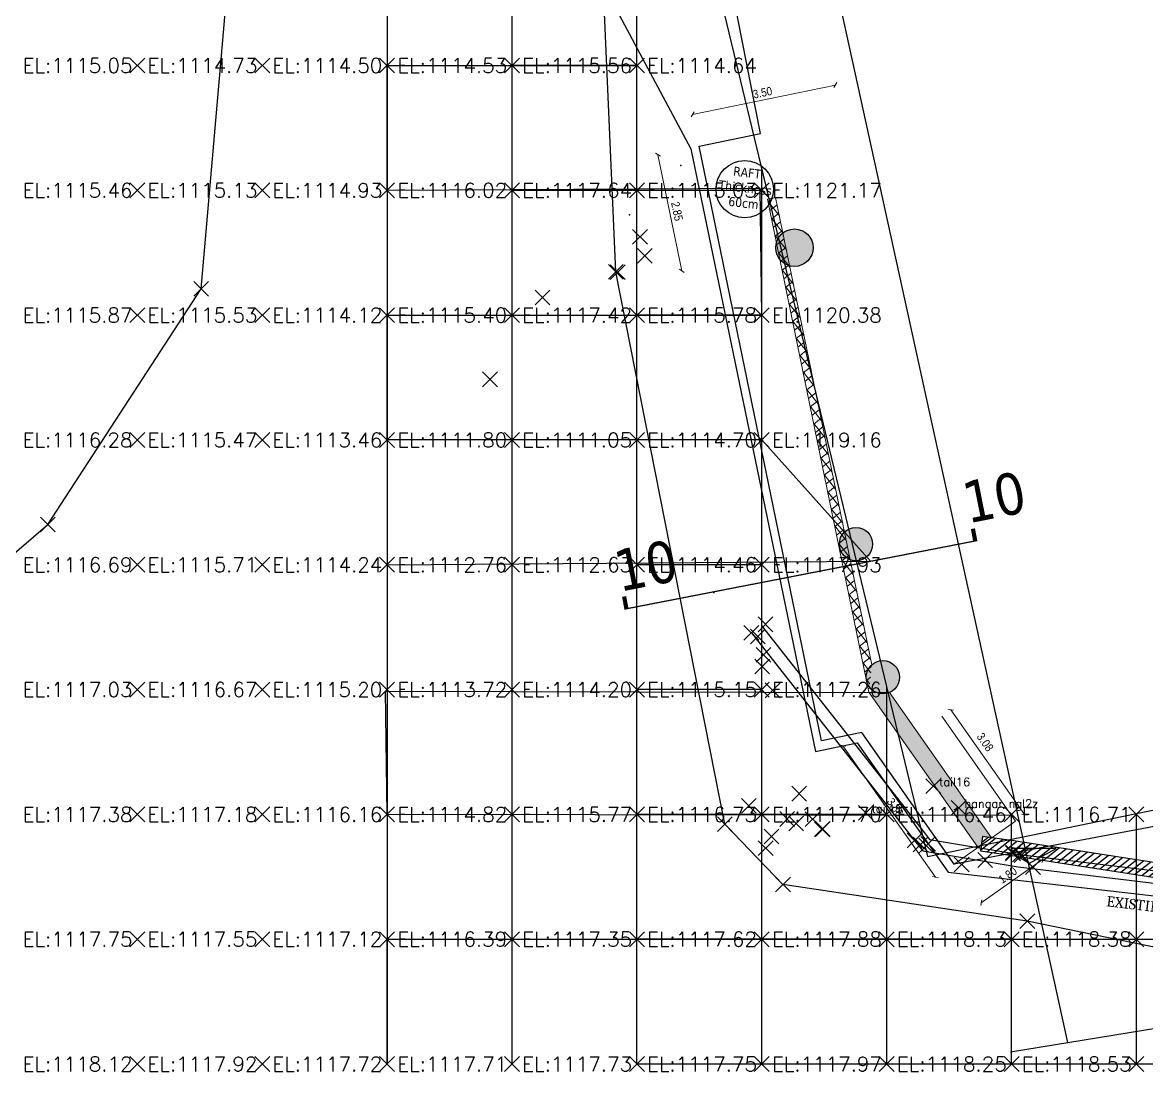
# Model space of a CAD drawing. Header units: metres. Extents: x -212 to 353974, y -37 to 356021.
# Drawn here: x 353731.41 to 353758.41, y 355915.87 to 355941.08 of the extents above; entities that cross this region are included whole.
import ezdxf

# ---------------------------------------------------------------- set-up
doc = ezdxf.new("R2010")
doc.units = ezdxf.units.M
for name, color, linetype in [('A-G-EXISTING WALL', 53, 'Continuous'), ('A-P-TEXT', 2, 'Continuous'), ('C-TOPO-MAJR', 9, 'Continuous'), ('C-TOPO-TEXT', 7, 'Continuous'), ('Obs.ts.td2', 7, 'Continuous'), ('Obs.ts.td2_Mark', 7, 'Continuous'), ('S-S-BEARING WALL HATCH', 250, 'Continuous'), ('S-S-COLUMN', 60, 'Continuous'), ('S-S-COLUMN HATCH', 250, 'Continuous'), ('S-SYMPOLS', 6, 'Continuous'), ('S-TAGS', 135, 'Continuous'), ('Survey.td2', 7, 'Continuous'), ('V-NODE', 1, 'Continuous')]:
    doc.layers.add(name, color=color, linetype=linetype)
doc.layers.add('S-DIMENSIONS', color=134, linetype='Continuous', lineweight=13)
doc.layers.add('S-HATCH REIN.', color=9, linetype='Continuous', lineweight=5)
doc.styles.add('Site 1-200 (m)', font='arial.ttf', dxfattribs={"width": 0.85, "height": 0.2})
doc.styles.get("Standard").update_dxf_attribs({"font": 'simplex.shx'})
doc.styles.add('Tohama', font='tahoma.ttf')
doc.dimstyles.new('FC 1-100 (m)', dxfattribs={"dimtxt": 0.2, "dimasz": 0.1, "dimexe": 0.144, "dimexo": 0.144, "dimgap": 0.072, "dimtad": 1, "dimzin": 1, "dimdsep": 46, "dimtxsty": 'Site 1-200 (m)', "dimblk": 'OBLIQUE', "dimcen": 90, "dimse1": 1, "dimse2": 1, "dimclrd": 256, "dimclrt": 256, "dimadec": 3, "dimazin": 0, "dimtfac": 1, "dimtix": 1, "dimtmove": 2, "dimatfit": 3, "dimfxl": 0.144, "dimtolj": 1, "dimlwd": -1, "dimarcsym": 0})

# ---------------------------------------------------------------- blocks, each defined once
blk = doc.blocks.new('*U1')
at = {"color": 0, "linetype": 'ByBlock', "lineweight": -2, "transparency": 16777216}
for p, q in [((-0.71, -0.71), (0.71, 0.71)), ((-0.71, 0.71), (0.71, -0.71))]:
    blk.add_line(p, q, dxfattribs=at)
blk = doc.blocks.new('*U37', base_point=(353746.2401, 355935.9301, 1115.1904))
at = {"layer": 'V-NODE', "lineweight": -2, "xscale": 0.25, "yscale": 0.25, "zscale": 0.25}
blk.add_blockref('*U1', (353746.2401, 355935.9301, 1115.1904), dxfattribs=at)
blk = doc.blocks.new('*U38', base_point=(353746.3546, 355935.4757, 1115.333))
at = {"layer": 'V-NODE', "lineweight": -2, "xscale": 0.25, "yscale": 0.25, "zscale": 0.25}
blk.add_blockref('*U1', (353746.3546, 355935.4757, 1115.333), dxfattribs=at)
blk = doc.blocks.new('*U39', base_point=(353735.6989, 355934.6843, 1115.2481))
at = {"layer": 'V-NODE', "lineweight": -2, "xscale": 0.25, "yscale": 0.25, "zscale": 0.25}
blk.add_blockref('*U1', (353735.6989, 355934.6843, 1115.2481), dxfattribs=at)
blk = doc.blocks.new('*U40', base_point=(353732.0151, 355929.0179, 1116.4629))
at = {"layer": 'V-NODE', "lineweight": -2, "xscale": 0.25, "yscale": 0.25, "zscale": 0.25}
blk.add_blockref('*U1', (353732.0151, 355929.0179, 1116.4629), dxfattribs=at)
blk = doc.blocks.new('*U49', base_point=(353748.2764, 355921.8136, 1117.5225))
at = {"layer": 'V-NODE', "lineweight": -2, "xscale": 0.25, "yscale": 0.25, "zscale": 0.25}
blk.add_blockref('*U1', (353748.2764, 355921.8136, 1117.5225), dxfattribs=at)
blk = doc.blocks.new('*U50', base_point=(353748.8544, 355922.2533, 1117.5891))
at = {"layer": 'V-NODE', "lineweight": -2, "xscale": 0.25, "yscale": 0.25, "zscale": 0.25}
blk.add_blockref('*U1', (353748.8544, 355922.2533, 1117.5891), dxfattribs=at)
blk = doc.blocks.new('*U51', base_point=(353749.6742, 355920.3654, 1117.884))
at = {"layer": 'V-NODE', "lineweight": -2, "xscale": 0.25, "yscale": 0.25, "zscale": 0.25}
blk.add_blockref('*U1', (353749.6742, 355920.3654, 1117.884), dxfattribs=at)
blk = doc.blocks.new('*U52', base_point=(353755.5439, 355919.4826, 1118.3954))
at = {"layer": 'V-NODE', "lineweight": -2, "xscale": 0.25, "yscale": 0.25, "zscale": 0.25}
blk.add_blockref('*U1', (353755.5439, 355919.4826, 1118.3954), dxfattribs=at)
blk = doc.blocks.new('*U876', base_point=(353755.6814, 355920.7822, 1119.6888))
at = {"layer": 'V-NODE', "lineweight": -2, "xscale": 0.25, "yscale": 0.25, "zscale": 0.25}
blk.add_blockref('*U1', (353755.6814, 355920.7822, 1119.6888), dxfattribs=at)
blk = doc.blocks.new('*U877', base_point=(353755.3662, 355921.0864, 1120.6623))
at = {"layer": 'V-NODE', "lineweight": -2, "xscale": 0.25, "yscale": 0.25, "zscale": 0.25}
blk.add_blockref('*U1', (353755.3662, 355921.0864, 1120.6623), dxfattribs=at)
blk = doc.blocks.new('*U878', base_point=(353755.4055, 355921.0687, 1120.6585))
at = {"layer": 'V-NODE', "lineweight": -2, "xscale": 0.25, "yscale": 0.25, "zscale": 0.25}
blk.add_blockref('*U1', (353755.4055, 355921.0687, 1120.6585), dxfattribs=at)
blk = doc.blocks.new('*U879', base_point=(353755.1973, 355921.1348, 1120.04))
at = {"layer": 'V-NODE', "lineweight": -2, "xscale": 0.25, "yscale": 0.25, "zscale": 0.25}
blk.add_blockref('*U1', (353755.1973, 355921.1348, 1120.04), dxfattribs=at)
blk = doc.blocks.new('*U880', base_point=(353755.199, 355921.115, 1120.032))
at = {"layer": 'V-NODE', "lineweight": -2, "xscale": 0.25, "yscale": 0.25, "zscale": 0.25}
blk.add_blockref('*U1', (353755.199, 355921.115, 1120.032), dxfattribs=at)
blk = doc.blocks.new('*U881', base_point=(353753.1596, 355921.3425, 1119.9856))
at = {"layer": 'V-NODE', "lineweight": -2, "xscale": 0.25, "yscale": 0.25, "zscale": 0.25}
blk.add_blockref('*U1', (353753.1596, 355921.3425, 1119.9856), dxfattribs=at)
blk = doc.blocks.new('*U882', base_point=(353753.1188, 355921.2981, 1119.9915))
at = {"layer": 'V-NODE', "lineweight": -2, "xscale": 0.25, "yscale": 0.25, "zscale": 0.25}
blk.add_blockref('*U1', (353753.1188, 355921.2981, 1119.9915), dxfattribs=at)
blk = doc.blocks.new('*U883', base_point=(353752.979, 355921.3271, 1119.9054))
at = {"layer": 'V-NODE', "lineweight": -2, "xscale": 0.25, "yscale": 0.25, "zscale": 0.25}
blk.add_blockref('*U1', (353752.979, 355921.3271, 1119.9054), dxfattribs=at)
blk = doc.blocks.new('*U884', base_point=(353752.8378, 355921.4221, 1119.6018))
at = {"layer": 'V-NODE', "lineweight": -2, "xscale": 0.25, "yscale": 0.25, "zscale": 0.25}
blk.add_blockref('*U1', (353752.8378, 355921.4221, 1119.6018), dxfattribs=at)
blk = doc.blocks.new('*U885', base_point=(353750.6301, 355921.6994, 1119.565))
at = {"layer": 'V-NODE', "lineweight": -2, "xscale": 0.25, "yscale": 0.25, "zscale": 0.25}
blk.add_blockref('*U1', (353750.6301, 355921.6994, 1119.565), dxfattribs=at)
blk = doc.blocks.new('*U886', base_point=(353750.6132, 355921.6931, 1119.5561))
at = {"layer": 'V-NODE', "lineweight": -2, "xscale": 0.25, "yscale": 0.25, "zscale": 0.25}
blk.add_blockref('*U1', (353750.6132, 355921.6931, 1119.5561), dxfattribs=at)
blk = doc.blocks.new('*U887', base_point=(353749.9907, 355921.8333, 1118.3397))
at = {"layer": 'V-NODE', "lineweight": -2, "xscale": 0.25, "yscale": 0.25, "zscale": 0.25}
blk.add_blockref('*U1', (353749.9907, 355921.8333, 1118.3397), dxfattribs=at)
blk = doc.blocks.new('*U888', base_point=(353750.3879, 355921.9325, 1118.2183))
at = {"layer": 'V-NODE', "lineweight": -2, "xscale": 0.25, "yscale": 0.25, "zscale": 0.25}
blk.add_blockref('*U1', (353750.3879, 355921.9325, 1118.2183), dxfattribs=at)
blk = doc.blocks.new('*U889', base_point=(353749.2083, 355925.8869, 1117.7394))
at = {"layer": 'V-NODE', "lineweight": -2, "xscale": 0.25, "yscale": 0.25, "zscale": 0.25}
blk.add_blockref('*U1', (353749.2083, 355925.8869, 1117.7394), dxfattribs=at)
blk = doc.blocks.new('*U890', base_point=(353749.2564, 355926.6168, 1117.5302))
at = {"layer": 'V-NODE', "lineweight": -2, "xscale": 0.25, "yscale": 0.25, "zscale": 0.25}
blk.add_blockref('*U1', (353749.2564, 355926.6168, 1117.5302), dxfattribs=at)
blk = doc.blocks.new('*U891', base_point=(353748.9146, 355926.4141, 1117.5922))
at = {"layer": 'V-NODE', "lineweight": -2, "xscale": 0.25, "yscale": 0.25, "zscale": 0.25}
blk.add_blockref('*U1', (353748.9146, 355926.4141, 1117.5922), dxfattribs=at)
blk = doc.blocks.new('*U892', base_point=(353749.0694, 355926.3267, 1117.6093))
at = {"layer": 'V-NODE', "lineweight": -2, "xscale": 0.25, "yscale": 0.25, "zscale": 0.25}
blk.add_blockref('*U1', (353749.0694, 355926.3267, 1117.6093), dxfattribs=at)
blk = doc.blocks.new('*U893', base_point=(353742.636, 355932.5066, 1110.119))
at = {"layer": 'V-NODE', "lineweight": -2, "xscale": 0.25, "yscale": 0.25, "zscale": 0.25}
blk.add_blockref('*U1', (353742.636, 355932.5066, 1110.119), dxfattribs=at)
blk = doc.blocks.new('*U894', base_point=(353743.8975, 355934.4753, 1119.8272))
at = {"layer": 'V-NODE', "lineweight": -2, "xscale": 0.25, "yscale": 0.25, "zscale": 0.25}
blk.add_blockref('*U1', (353743.8975, 355934.4753, 1119.8272), dxfattribs=at)
blk = doc.blocks.new('*U895', base_point=(353745.7031, 355935.0821, 1115.5409))
at = {"layer": 'V-NODE', "lineweight": -2, "xscale": 0.25, "yscale": 0.25, "zscale": 0.25}
blk.add_blockref('*U1', (353745.7031, 355935.0821, 1115.5409), dxfattribs=at)
blk = doc.blocks.new('*U896', base_point=(353745.6599, 355935.0911, 1115.5261))
at = {"layer": 'V-NODE', "lineweight": -2, "xscale": 0.25, "yscale": 0.25, "zscale": 0.25}
blk.add_blockref('*U1', (353745.6599, 355935.0911, 1115.5261), dxfattribs=at)
blk = doc.blocks.new('*U897', base_point=(353749.1741, 355925.6072, 1117.2053))
at = {"layer": 'V-NODE', "lineweight": -2, "xscale": 0.25, "yscale": 0.25, "zscale": 0.25}
blk.add_blockref('*U1', (353749.1741, 355925.6072, 1117.2053), dxfattribs=at)
blk = doc.blocks.new('*U898', base_point=(353749.428, 355925.0313, 1117.2715))
at = {"layer": 'V-NODE', "lineweight": -2, "xscale": 0.25, "yscale": 0.25, "zscale": 0.25}
blk.add_blockref('*U1', (353749.428, 355925.0313, 1117.2715), dxfattribs=at)
blk = doc.blocks.new('*U899', base_point=(353750.0641, 355922.5491, 1117.7404))
at = {"layer": 'V-NODE', "lineweight": -2, "xscale": 0.25, "yscale": 0.25, "zscale": 0.25}
blk.add_blockref('*U1', (353750.0641, 355922.5491, 1117.7404), dxfattribs=at)
blk = doc.blocks.new('*U900', base_point=(353749.7768, 355921.9387, 1117.8292))
at = {"layer": 'V-NODE', "lineweight": -2, "xscale": 0.25, "yscale": 0.25, "zscale": 0.25}
blk.add_blockref('*U1', (353749.7768, 355921.9387, 1117.8292), dxfattribs=at)
blk = doc.blocks.new('*U901', base_point=(353749.3969, 355921.5161, 1117.8882))
at = {"layer": 'V-NODE', "lineweight": -2, "xscale": 0.25, "yscale": 0.25, "zscale": 0.25}
blk.add_blockref('*U1', (353749.3969, 355921.5161, 1117.8882), dxfattribs=at)
blk = doc.blocks.new('*U902', base_point=(353749.2594, 355921.2401, 1117.9865))
at = {"layer": 'V-NODE', "lineweight": -2, "xscale": 0.25, "yscale": 0.25, "zscale": 0.25}
blk.add_blockref('*U1', (353749.2594, 355921.2401, 1117.9865), dxfattribs=at)
blk = doc.blocks.new('*U903', base_point=(353753.9656, 355920.8481, 1118.4548))
at = {"layer": 'V-NODE', "lineweight": -2, "xscale": 0.25, "yscale": 0.25, "zscale": 0.25}
blk.add_blockref('*U1', (353753.9656, 355920.8481, 1118.4548), dxfattribs=at)
blk = doc.blocks.new('*U904', base_point=(353754.5328, 355920.9542, 1118.6032))
at = {"layer": 'V-NODE', "lineweight": -2, "xscale": 0.25, "yscale": 0.25, "zscale": 0.25}
blk.add_blockref('*U1', (353754.5328, 355920.9542, 1118.6032), dxfattribs=at)
blk = doc.blocks.new('*U993', base_point=(353753.8947, 355922.2087, 1116.0951))
at = {"layer": 'V-NODE', "lineweight": -2, "xscale": 0.25, "yscale": 0.25, "zscale": 0.25}
blk.add_blockref('*U1', (353753.8947, 355922.2087, 1116.0951), dxfattribs=at)
blk = doc.blocks.new('*U1022', base_point=(353751.6666, 355922.0865, 1115.6374))
at = {"layer": 'V-NODE', "lineweight": -2, "xscale": 0.25, "yscale": 0.25, "zscale": 0.25}
blk.add_blockref('*U1', (353751.6666, 355922.0865, 1115.6374), dxfattribs=at)
blk = doc.blocks.new('*U1023', base_point=(353753.2869, 355922.7301, 1115.6344))
at = {"layer": 'V-NODE', "lineweight": -2, "xscale": 0.25, "yscale": 0.25, "zscale": 0.25}
blk.add_blockref('*U1', (353753.2869, 355922.7301, 1115.6344), dxfattribs=at)
blk = doc.blocks.new('_OBLIQUE')
at = {"color": 0, "linetype": 'ByBlock'}
blk.add_line((-0.5, -0.5), (0.5, 0.5), dxfattribs=at)
blk = doc.blocks.new('*D1102')
at = {"layer": 'S-DIMENSIONS', "transparency": 16777216}
blk.add_line((353747.505, 355938.873), (353750.933, 355939.579), dxfattribs=at)
at = {"layer": 'S-DIMENSIONS', "transparency": 16777216, "xscale": 0.1, "yscale": 0.1, "zscale": 0.1}
for p, rotation in [((353750.933, 355939.579), 11.62528539993956), ((353747.505, 355938.873), 191.6252853999395)]:
    blk.add_blockref('_OBLIQUE', p, dxfattribs=dict(at, rotation=rotation))
at = {"layer": 'S-DIMENSIONS', "transparency": 16777216, "insert": (353749.184, 355939.397), "char_height": 0.2, "attachment_point": 5, "rotation": 11.6253, "style": 'Site 1-200 (m)'}
blk.add_mtext('\\A1;3.50', dxfattribs=at)
blk = doc.blocks.new('*D1103')
at = {"layer": 'S-DIMENSIONS', "transparency": 16777216}
blk.add_line((353746.671, 355937.906), (353747.246, 355935.114), dxfattribs=at)
at = {"layer": 'S-DIMENSIONS', "transparency": 16777216, "xscale": 0.1, "yscale": 0.1, "zscale": 0.1}
for p, rotation in [((353746.671, 355937.906), 101.6252853986992), ((353747.246, 355935.114), 281.6252853986993)]:
    blk.add_blockref('_OBLIQUE', p, dxfattribs=dict(at, rotation=rotation))
at = {"layer": 'S-DIMENSIONS', "transparency": 16777216, "insert": (353747.129, 355936.545), "char_height": 0.2, "attachment_point": 5, "rotation": 281.6253, "style": 'Site 1-200 (m)'}
blk.add_mtext('\\A1;2.85', dxfattribs=at)
blk = doc.blocks.new('*D1104')
at = {"layer": 'S-DIMENSIONS', "transparency": 16777216}
blk.add_line((353754.438, 355919.928), (353755.91, 355920.963), dxfattribs=at)
at = {"layer": 'S-DIMENSIONS', "transparency": 16777216, "xscale": 0.1, "yscale": 0.1, "zscale": 0.1}
for p, rotation in [((353755.91, 355920.963), 35.0939484916261), ((353754.438, 355919.928), 215.0939484916261)]:
    blk.add_blockref('_OBLIQUE', p, dxfattribs=dict(at, rotation=rotation))
at = {"layer": 'S-DIMENSIONS', "transparency": 16777216, "insert": (353755.074, 355920.588), "char_height": 0.2, "attachment_point": 5, "rotation": 35.0939, "style": 'Site 1-200 (m)'}
blk.add_mtext('\\A1;1.80', dxfattribs=at)
blk = doc.blocks.new('*D1105')
at = {"layer": 'S-DIMENSIONS', "transparency": 16777216}
blk.add_line((353751.116, 355923.701), (353753.337, 355920.541), dxfattribs=at)
at = {"layer": 'S-DIMENSIONS', "transparency": 16777216, "xscale": 0.1, "yscale": 0.1, "zscale": 0.1}
for p, rotation in [((353751.116, 355923.701), 125.0939484905271), ((353753.337, 355920.541), 305.0939484905271)]:
    blk.add_blockref('_OBLIQUE', p, dxfattribs=dict(at, rotation=rotation))
at = {"layer": 'S-DIMENSIONS', "transparency": 16777216, "insert": (353752.369, 355922.221), "char_height": 0.2, "attachment_point": 5, "rotation": 305.0939, "style": 'Site 1-200 (m)'}
blk.add_mtext('\\A1;3.86', dxfattribs=at)
blk = doc.blocks.new('*D1144')
at = {"layer": 'S-DIMENSIONS', "transparency": 16777216}
blk.add_line((353753.705, 355924.565), (353755.477, 355922.044), dxfattribs=at)
at = {"layer": 'S-DIMENSIONS', "transparency": 16777216, "xscale": 0.1, "yscale": 0.1, "zscale": 0.1}
for p, rotation in [((353753.705, 355924.565), 125.0939484923576), ((353755.477, 355922.044), 305.0939484923576)]:
    blk.add_blockref('_OBLIQUE', p, dxfattribs=dict(at, rotation=rotation))
at = {"layer": 'S-DIMENSIONS', "transparency": 16777216, "insert": (353754.53, 355923.786), "char_height": 0.2, "attachment_point": 5, "rotation": 305.0939, "style": 'Site 1-200 (m)'}
blk.add_mtext('\\A1;3.08', dxfattribs=at)
blk = doc.blocks.new('EXISTING WALL')
for p, q in [((-15.816, -4.378), (-16.98, -4.476)), ((-15.785, -4.742), (-15.816, -4.378))]:
    blk.add_line(p, q)
for points in [[(-16.45, -4.431), (-16.526, -2.517), (-16.938, -2.61), (-16.865, -4.466)], [(-26.059, -4.17), (-26.065, -4.515), (-25.344, -4.533), (-16.781, -4.831), (-15.785, -4.742)], [(-16.98, -4.476), (-25.297, -4.183), (-26.059, -4.17)]]:
    blk.add_lwpolyline(points)

msp = doc.modelspace()

# ---------------------------------------------------------------- hatches: boundary and pattern name
at = {"layer": 'A-G-EXISTING WALL'}
h = msp.add_hatch(dxfattribs=at)
h.set_pattern_fill('ANSI31', color=256, scale=1.000008, angle=-6.808782)
h.set_pattern_definition([(38.1912, (353780.83536, 355922.56965), (-0.07728664, 0.0982448), [])])
h.paths.add_polyline_path([(353763.95429, 355920.12055), (353763.44432, 355920.13812), (353763.22761, 355920.17177), (353763.30773, 355919.80746), (353763.5996, 355919.76226), (353764.25711, 355919.74286)])
h.paths.add_polyline_path([(353764.61175, 355920.09791), (353763.95429, 355920.12055), (353764.25711, 355919.74286), (353764.59917, 355919.73276)])
h.paths.add_polyline_path([(353763.22761, 355920.17177), (353759.5182, 355920.74787), (353759.59867, 355920.38187), (353763.30773, 355919.80746)])
h.paths.add_polyline_path([(353759.5182, 355920.74787), (353759.23331, 355920.79212), (353759.31396, 355920.42596), (353759.59867, 355920.38187)])
h.paths.add_polyline_path([(353759.23331, 355920.79212), (353755.45612, 355921.37875), (353755.53672, 355921.01093), (353759.31396, 355920.42596)])
h.paths.add_polyline_path([(353755.45612, 355921.37875), (353755.22032, 355921.41537), (353754.46593, 355921.51858), (353754.41864, 355921.17288), (353755.13295, 355921.07346), (353755.53672, 355921.01093)])
at = {"layer": 'S-HATCH REIN.'}
h = msp.add_hatch(dxfattribs=at)
h.set_pattern_fill('ANSI37', color=256, scale=1.500013, angle=-6.808782)
h.set_pattern_definition([(38.19122, (353817.31994, 355904.62217), (-0.11592997, 0.1473672), []), (128.19122, (353817.31994, 355904.62217), (-0.1473672, -0.11592997), [])])
edge = h.paths.add_edge_path()
edge.add_line((353751.80842, 355925.64529), (353749.49705, 355936.87936))
edge.add_line((353749.49705, 355936.87936), (353749.30115, 355936.83906))
edge.add_line((353749.30115, 355936.83906), (353751.7401, 355924.98491))
at = {"layer": 'S-S-BEARING WALL HATCH'}
h = msp.add_hatch(color=256, dxfattribs=at)
h.dxf.hatch_style = 1
h.paths.add_polyline_path([(353767.50618, 355923.10247), (353768.59843, 355922.97205), (353768.64585, 355923.36924), (353767.34231, 355923.52488), (353764.47434, 355920.20042), (353764.61175, 355920.09791), (353764.59917, 355919.73276)])
h.paths.add_polyline_path([(353752.27375, 355924.92119), (353751.7401, 355924.98491), (353754.41864, 355921.17288), (353754.46655, 355921.52286), (353754.68574, 355921.4885)])
at = {"layer": 'S-S-COLUMN HATCH'}
h = msp.add_hatch(color=256, dxfattribs=at)
h.dxf.hatch_style = 1
edge = h.paths.add_edge_path()
edge.add_arc((353749.95019, 355935.67037), 0.45, -6.808782, 353.191218)
h = msp.add_hatch(color=256, dxfattribs=at)
h.dxf.hatch_style = 1
edge = h.paths.add_edge_path()
edge.add_arc((353751.42838, 355928.54702), 0.4, -6.808782, 353.191218)
h = msp.add_hatch(color=256, dxfattribs=at)
h.dxf.hatch_style = 1
edge = h.paths.add_edge_path()
edge.add_arc((353752.07416, 355925.34632), 0.4, -6.808782, 353.191218)

# ---------------------------------------------------------------- linework, layer by layer
at = {"color": 7, "true_color": 0xffffff}
for p, q in [((353740.16579, 355961.04908, 1112.86706), (353740.16579, 355916.04908, 1117.71213)), ((353743.16579, 355916.04908, 1117.7304), (353743.16579, 355961.04908, 1113.38971)), ((353746.16579, 355916.04908, 1117.65392), (353746.16579, 355950.22046, 1119.78496)), ((353746.16579, 355940.04908, 1114.63849), (353746.16579, 355943.04908, 1114.24234)), ((353740.16579, 355937.04908, 1115.4511), (353740.16579, 355940.04908, 1114.52912)), ((353740.16579, 355940.04908, 1114.52912), (353746.16579, 355940.04908, 1114.63849)), ((353749.16579, 355916.04908, 1117.65392), (353749.16579, 355937.56469, 1118.9957)), ((353749.12556, 355937.08931, 1121.17268), (353740.16579, 355937.04908, 1115.4511)), ((353749.16579, 355934.04908, 1120.38271), (353749.12556, 355937.08931, 1121.17268)), ((353740.16579, 355931.04908, 1111.80116), (353740.16579, 355934.04908, 1115.39693)), ((353740.16579, 355934.04908, 1115.39693), (353749.16579, 355934.04908, 1120.38271)), ((353749.16579, 355931.04908, 1119.15803), (353740.16579, 355931.04908, 1111.80116)), ((353751.77623, 355928.13235, 1116.7591), (353749.16579, 355931.04908, 1119.15803)), ((353740.16579, 355928.04908, 1112.76086), (353751.77623, 355928.13235, 1116.7591)), ((353752.16579, 355916.04908, 1117.65392), (353752.16579, 355925.11495, 1118.2193)), ((353740.16579, 355922.04908, 1114.81737), (353740.12556, 355925.00885, 1113.72057)), ((353740.12556, 355925.00885, 1113.72057), (353752.23299, 355924.9792)), ((353755.16579, 355922.02289), (353740.16579, 355922.04908, 1114.81737)), ((353755.16579, 355916.04908, 1117.65392), (353755.16579, 355922.04908, 1118.0281)), ((353755.16579, 355919.04908, 1112.528), (353755.16579, 355922.02289)), ((353758.16579, 355916.04908, 1117.65392), (353758.16579, 355922.06787, 1118.02927)), ((353740.16579, 355916.04908, 1117.71213), (353740.16579, 355919.04908, 1116.39077)), ((353740.16579, 355919.04908, 1116.39077), (353755.16579, 355919.04908, 1112.528)), ((353752.16579, 355919.04908, 1111.62823), (353806.32423, 355919.04908, 1127.87158)), ((353752.16579, 355919.04908, 1111.62823), (353806.32423, 355919.04908, 1127.87158)), ((353752.16579, 355919.04908, 1111.62823), (353806.32423, 355919.04908, 1127.87158)), ((353760.46508, 355916.04908, 1117.65392), (353746.16579, 355916.04908, 1117.65392))]:
    msp.add_line(p, q, dxfattribs=at)
at = {"color": 3}
for points, elevation in [([(353711.12668, 355918.69751), (353716.2577, 355919.9791), (353726.84745, 355924.57423), (353732.01511, 355929.01794), (353735.69893, 355934.68427), (353736.75376, 355946.83106), (353735.94036, 355956.49144), (353729.282, 355970.01563), (353727.39831, 355972.55269), (353725.87762, 355974.71435), (353719.7291, 355976.57533), (353708.51554, 355980.861)], 1120.1917), ([(353780.68543, 355925.68783), (353780.46468, 355921.08177), (353781.34111, 355920.76301), (353781.8447, 355920.01822), (353781.4439, 355918.98846), (353780.94667, 355917.58275), (353779.632, 355917.55305), (353773.68781, 355917.08048), (353765.50413, 355917.43715), (353755.5439, 355919.48265), (353749.67424, 355920.3654), (353748.27639, 355921.8136), (353745.65988, 355935.09112), (353745.27304, 355943.8814)], 1122.5776)]:
    msp.add_lwpolyline(points, dxfattribs=dict(at, elevation=elevation))
at = {"color": 5, "elevation": 1116.0951}
msp.add_lwpolyline([(353764.10587, 355974.82846), (353741.86495, 355970.0672), (353744.17212, 355959.21558), (353746.73504, 355947.65208), (353753.14917, 355921.034), (353775.09584, 355925.55699), (353767.58636, 355958.49254)], close=True, dxfattribs=at)
at = {"color": 2}
msp.add_lwpolyline([(353745.31184, 355942.06542), (353747.46355, 355938.04618), (353750.459, 355923.56238), (353751.4557, 355923.76851), (353753.64184, 355920.66411), (353765.34301, 355919.31822), (353767.6552, 355922.00406), (353777.68451, 355920.81715), (353777.7187, 355921.10603), (353790.18564, 355919.63064), (353790.62097, 355921.85306), (353791.11902, 355926.07112), (353793.50241, 355925.7897), (353793.80136, 355928.32149), (353794.19933, 355928.2744), (353794.72232, 355932.6936), (353793.53063, 355932.83463), (353794.30629, 355939.38894), (353795.15041, 355939.28905), (353795.24972, 355939.27729), (353795.97837, 355945.43438)], dxfattribs=at)
at = {"color": 7, "true_color": 0xffffff, "flags": 128}
msp.add_lwpolyline([(353795.97837, 355945.43438), (353795.24364, 355939.47969), (353794.30033, 355939.59232), (353793.53077, 355932.83584), (353794.72232, 355932.6936), (353794.18182, 355928.47789), (353793.81297, 355928.52193), (353793.51064, 355925.98989), (353793.55794, 355925.78314), (353791.17447, 355926.06457), (353790.34924, 355919.82165), (353767.67765, 355922.22959), (353765.32793, 355919.50587), (353764.01659, 355920.63715), (353765.52239, 355922.48693), (353763.65226, 355922.71022), (353753.7857, 355920.85609), (353751.56507, 355924.01644), (353750.60186, 355923.81828), (353747.66176, 355938.10928), (353749.13565, 355938.41251), (353748.2551, 355942.89517)], dxfattribs=at)
for points, elevation in [([(353746.16579, 355940.04908), (353743.16579, 355940.04908)], 1114.63849), ([(353749.16579, 355937.04908), (353743.16579, 355937.04908)], 1118.96355), ([(353749.16579, 355934.04908), (353746.16579, 355934.04908)], 1120.38271), ([(353749.16579, 355931.04908), (353746.16579, 355931.04908)], 1119.15803), ([(353749.16579, 355928.04908), (353746.16579, 355928.04908)], 1117.93335), ([(353749.16579, 355925.04908), (353746.16579, 355925.04908)], 1117.25769), ([(353752.16579, 355922.04908), (353746.16579, 355922.04908)], 1116.46414), ([(353755.16579, 355919.04908), (353746.16579, 355919.04908)], 1112.528)]:
    msp.add_lwpolyline(points, dxfattribs=dict(at, elevation=elevation))
at = {"color": 6, "elevation": 1117.5922}
for points in [[(353749.15051, 355926.59948), (353753.07363, 355921.6075)], [(353748.91464, 355926.41411), (353752.83775, 355921.42213)], [(353753.07363, 355921.6075), (353753.19746, 355921.44993), (353755.36624, 355921.08638), (353767.33914, 355919.64646), (353772.93114, 355919.58899), (353777.36923, 355919.29157)], [(353752.83775, 355921.42213), (353753.03334, 355921.17326), (353755.32351, 355920.78936), (353767.31963, 355919.34664), (353772.91955, 355919.2891), (353777.34917, 355918.99224)]]:
    msp.add_lwpolyline(points, dxfattribs=at)
at = {"color": 3}
for p in [(353747.22334, 355937.64513, 1114.9124), (353745.98911, 355936.46061, 1115.0569), (353748.01528, 355927.38, 1116.7591), (353748.01528, 355927.38, 1116.7591)]:
    msp.add_point(p, dxfattribs=at)
at = {"color": 4}
msp.add_point((353748.01528, 355927.38, 1116.7591), dxfattribs=at)
msp.add_point((353748.01528, 355927.38, 1116.7591), dxfattribs=at)
at = {"layer": 'C-TOPO-MAJR', "color": 9, "linetype": 'Continuous', "lineweight": -3, "elevation": 1120, "flags": 128}
msp.add_lwpolyline([(353755.18409, 355921.14569), (353755.1788, 355921.12977), (353755.18394, 355921.11137), (353755.24436, 355921.08371), (353755.59286, 355920.87414), (353756.23367, 355921.22765), (353755.18749, 355921.2332), (353755.15281, 355921.24915), (353755.18409, 355921.14569)], close=True, dxfattribs=at)
at = {"layer": 'C-TOPO-TEXT', "color": 6, "linetype": 'Continuous', "lineweight": -3}
for p, q in [((353733.98618, 355939.86947, 1114.72719), (353734.34539, 355940.22868, 1114.72719)), ((353733.98618, 355940.22868, 1114.72719), (353734.34539, 355939.86947, 1114.72719)), ((353736.98618, 355939.86947, 1114.49627), (353737.34539, 355940.22868, 1114.49627)), ((353736.98618, 355940.22868, 1114.49627), (353737.34539, 355939.86947, 1114.49627)), ((353739.98618, 355939.86947, 1114.52912), (353740.34539, 355940.22868, 1114.52912)), ((353739.98618, 355940.22868, 1114.52912), (353740.34539, 355939.86947, 1114.52912)), ((353742.98618, 355939.86947, 1115.55928), (353743.34539, 355940.22868, 1115.55928)), ((353742.98618, 355940.22868, 1115.55928), (353743.34539, 355939.86947, 1115.55928)), ((353745.98618, 355939.86947, 1114.63849), (353746.34539, 355940.22868, 1114.63849)), ((353745.98618, 355940.22868, 1114.63849), (353746.34539, 355939.86947, 1114.63849)), ((353733.98618, 355936.86947, 1115.13471), (353734.34539, 355937.22868, 1115.13471)), ((353733.98618, 355937.22868, 1115.13471), (353734.34539, 355936.86947, 1115.13471)), ((353736.98618, 355936.86947, 1114.92568), (353737.34539, 355937.22868, 1114.92568)), ((353736.98618, 355937.22868, 1114.92568), (353737.34539, 355936.86947, 1114.92568)), ((353739.98618, 355936.86947, 1116.02099), (353740.34539, 355937.22868, 1116.02099)), ((353739.98618, 355937.22868, 1116.02099), (353740.34539, 355936.86947, 1116.02099)), ((353742.98618, 355936.86947, 1117.64343), (353743.34539, 355937.22868, 1117.64343)), ((353742.98618, 355937.22868, 1117.64343), (353743.34539, 355936.86947, 1117.64343)), ((353745.98618, 355936.86947, 1115.03465), (353746.34539, 355937.22868, 1115.03465)), ((353745.98618, 355937.22868, 1115.03465), (353746.34539, 355936.86947, 1115.03465)), ((353748.98618, 355936.86947, 1121.17268), (353749.34539, 355937.22868, 1121.17268)), ((353748.98618, 355937.22868, 1121.17268), (353749.34539, 355936.86947, 1121.17268)), ((353733.98618, 355933.86947, 1115.52787), (353734.34539, 355934.22868, 1115.52787)), ((353733.98618, 355934.22868, 1115.52787), (353734.34539, 355933.86947, 1115.52787)), ((353736.98618, 355933.86947, 1114.12488), (353737.34539, 355934.22868, 1114.12488)), ((353736.98618, 355934.22868, 1114.12488), (353737.34539, 355933.86947, 1114.12488)), ((353739.98618, 355933.86947, 1115.39693), (353740.34539, 355934.22868, 1115.39693)), ((353739.98618, 355934.22868, 1115.39693), (353740.34539, 355933.86947, 1115.39693)), ((353742.98618, 355933.86947, 1117.41664), (353743.34539, 355934.22868, 1117.41664)), ((353742.98618, 355934.22868, 1117.41664), (353743.34539, 355933.86947, 1117.41664)), ((353745.98618, 355933.86947, 1115.77955), (353746.34539, 355934.22868, 1115.77955)), ((353745.98618, 355934.22868, 1115.77955), (353746.34539, 355933.86947, 1115.77955)), ((353748.98618, 355933.86947, 1120.38271), (353749.34539, 355934.22868, 1120.38271)), ((353748.98618, 355934.22868, 1120.38271), (353749.34539, 355933.86947, 1120.38271)), ((353733.98618, 355930.86947, 1115.47126), (353734.34539, 355931.22868, 1115.47126)), ((353733.98618, 355931.22868, 1115.47126), (353734.34539, 355930.86947, 1115.47126)), ((353736.98618, 355930.86947, 1113.46142), (353737.34539, 355931.22868, 1113.46142)), ((353736.98618, 355931.22868, 1113.46142), (353737.34539, 355930.86947, 1113.46142)), ((353739.98618, 355930.86947, 1111.80116), (353740.34539, 355931.22868, 1111.80116)), ((353739.98618, 355931.22868, 1111.80116), (353740.34539, 355930.86947, 1111.80116)), ((353742.98618, 355930.86947, 1111.05206), (353743.34539, 355931.22868, 1111.05206)), ((353742.98618, 355931.22868, 1111.05206), (353743.34539, 355930.86947, 1111.05206)), ((353745.98618, 355930.86947, 1114.70125), (353746.34539, 355931.22868, 1114.70125)), ((353745.98618, 355931.22868, 1114.70125), (353746.34539, 355930.86947, 1114.70125)), ((353748.98618, 355930.86947, 1119.15803), (353749.34539, 355931.22868, 1119.15803)), ((353748.98618, 355931.22868, 1119.15803), (353749.34539, 355930.86947, 1119.15803)), ((353733.98618, 355927.86947, 1115.71421), (353734.34539, 355928.22868, 1115.71421)), ((353733.98618, 355928.22868, 1115.71421), (353734.34539, 355927.86947, 1115.71421)), ((353736.98618, 355927.86947, 1114.23754), (353737.34539, 355928.22868, 1114.23754)), ((353736.98618, 355928.22868, 1114.23754), (353737.34539, 355927.86947, 1114.23754)), ((353739.98618, 355927.86947, 1112.76086), (353740.34539, 355928.22868, 1112.76086)), ((353739.98618, 355928.22868, 1112.76086), (353740.34539, 355927.86947, 1112.76086)), ((353742.98618, 355927.86947, 1112.62546), (353743.34539, 355928.22868, 1112.62546)), ((353742.98618, 355928.22868, 1112.62546), (353743.34539, 355927.86947, 1112.62546)), ((353745.98618, 355927.86947, 1114.45684), (353746.34539, 355928.22868, 1114.45684)), ((353745.98618, 355928.22868, 1114.45684), (353746.34539, 355927.86947, 1114.45684)), ((353748.98618, 355927.86947, 1117.93335), (353749.34539, 355928.22868, 1117.93335)), ((353748.98618, 355928.22868, 1117.93335), (353749.34539, 355927.86947, 1117.93335)), ((353733.98618, 355924.86947, 1116.67391), (353734.34539, 355925.22868, 1116.67391)), ((353733.98618, 355925.22868, 1116.67391), (353734.34539, 355924.86947, 1116.67391)), ((353736.98618, 355924.86947, 1115.19724), (353737.34539, 355925.22868, 1115.19724)), ((353736.98618, 355925.22868, 1115.19724), (353737.34539, 355924.86947, 1115.19724)), ((353739.98618, 355924.86947, 1113.72057), (353740.34539, 355925.22868, 1113.72057)), ((353739.98618, 355925.22868, 1113.72057), (353740.34539, 355924.86947, 1113.72057)), ((353742.98618, 355924.86947, 1114.19887), (353743.34539, 355925.22868, 1114.19887)), ((353742.98618, 355925.22868, 1114.19887), (353743.34539, 355924.86947, 1114.19887)), ((353745.98618, 355924.86947, 1115.15378), (353746.34539, 355925.22868, 1115.15378)), ((353745.98618, 355925.22868, 1115.15378), (353746.34539, 355924.86947, 1115.15378)), ((353748.98618, 355924.86947, 1117.25769), (353749.34539, 355925.22868, 1117.25769)), ((353748.98618, 355925.22868, 1117.25769), (353749.34539, 355924.86947, 1117.25769)), ((353733.98618, 355921.86947, 1117.17981), (353734.34539, 355922.22868, 1117.17981)), ((353733.98618, 355922.22868, 1117.17981), (353734.34539, 355921.86947, 1117.17981)), ((353736.98618, 355921.86947, 1116.15694), (353737.34539, 355922.22868, 1116.15694)), ((353736.98618, 355922.22868, 1116.15694), (353737.34539, 355921.86947, 1116.15694)), ((353739.98618, 355921.86947, 1114.81737), (353740.34539, 355922.22868, 1114.81737)), ((353739.98618, 355922.22868, 1114.81737), (353740.34539, 355921.86947, 1114.81737)), ((353742.98618, 355921.86947, 1115.77228), (353743.34539, 355922.22868, 1115.77228)), ((353742.98618, 355922.22868, 1115.77228), (353743.34539, 355921.86947, 1115.77228)), ((353745.98618, 355921.86947, 1116.72718), (353746.34539, 355922.22868, 1116.72718)), ((353745.98618, 355922.22868, 1116.72718), (353746.34539, 355921.86947, 1116.72718)), ((353748.98618, 355921.86947, 1117.69818), (353749.34539, 355922.22868, 1117.69818)), ((353748.98618, 355922.22868, 1117.69818), (353749.34539, 355921.86947, 1117.69818)), ((353751.98618, 355921.86947, 1116.46414), (353752.34539, 355922.22868, 1116.46414)), ((353751.98618, 355922.22868, 1116.46414), (353752.34539, 355921.86947, 1116.46414)), ((353754.98618, 355921.86947, 1116.71139), (353755.34539, 355922.22868, 1116.71139)), ((353754.98618, 355922.22868, 1116.71139), (353755.34539, 355921.86947, 1116.71139)), ((353757.98618, 355921.86947, 1116.64718), (353758.34539, 355922.22868, 1116.64718)), ((353757.98618, 355922.22868, 1116.64718), (353758.34539, 355921.86947, 1116.64718)), ((353733.98618, 355918.86947, 1117.54961), (353734.34539, 355919.22868, 1117.54961)), ((353733.98618, 355919.22868, 1117.54961), (353734.34539, 355918.86947, 1117.54961)), ((353736.98618, 355918.86947, 1117.11664), (353737.34539, 355919.22868, 1117.11664)), ((353736.98618, 355919.22868, 1117.11664), (353737.34539, 355918.86947, 1117.11664)), ((353739.98618, 355918.86947, 1116.39077), (353740.34539, 355919.22868, 1116.39077)), ((353739.98618, 355919.22868, 1116.39077), (353740.34539, 355918.86947, 1116.39077)), ((353742.98618, 355918.86947, 1117.34568), (353743.34539, 355919.22868, 1117.34568)), ((353742.98618, 355919.22868, 1117.34568), (353743.34539, 355918.86947, 1117.34568)), ((353745.98618, 355918.86947, 1117.62427), (353746.34539, 355919.22868, 1117.62427)), ((353745.98618, 355919.22868, 1117.62427), (353746.34539, 355918.86947, 1117.62427)), ((353748.98618, 355918.86947, 1117.88147), (353749.34539, 355919.22868, 1117.88147)), ((353748.98618, 355919.22868, 1117.88147), (353749.34539, 355918.86947, 1117.88147)), ((353751.98618, 355918.86947, 1118.12932), (353752.34539, 355919.22868, 1118.12932)), ((353751.98618, 355919.22868, 1118.12932), (353752.34539, 355918.86947, 1118.12932)), ((353754.98618, 355918.86947, 1118.38192), (353755.34539, 355919.22868, 1118.38192)), ((353754.98618, 355919.22868, 1118.38192), (353755.34539, 355918.86947, 1118.38192)), ((353757.98618, 355918.86947, 1118.80069), (353758.34539, 355919.22868, 1118.80069)), ((353757.98618, 355919.22868, 1118.80069), (353758.34539, 355918.86947, 1118.80069)), ((353733.98618, 355915.86947, 1117.91942), (353734.34539, 355916.22868, 1117.91942)), ((353733.98618, 355916.22868, 1117.91942), (353734.34539, 355915.86947, 1117.91942)), ((353736.98618, 355915.86947, 1117.72118), (353737.34539, 355916.22868, 1117.72118)), ((353736.98618, 355916.22868, 1117.72118), (353737.34539, 355915.86947, 1117.72118)), ((353739.98618, 355915.86947, 1117.71213), (353740.34539, 355916.22868, 1117.71213)), ((353739.98618, 355916.22868, 1117.71213), (353740.34539, 355915.86947, 1117.71213)), ((353742.98618, 355915.86947, 1117.7304), (353743.34539, 355916.22868, 1117.7304)), ((353742.98618, 355916.22868, 1117.7304), (353743.34539, 355915.86947, 1117.7304)), ((353745.98618, 355915.86947, 1117.74866), (353746.34539, 355916.22868, 1117.74866)), ((353745.98618, 355916.22868, 1117.74866), (353746.34539, 355915.86947, 1117.74866)), ((353748.98618, 355915.86947, 1117.97145), (353749.34539, 355916.22868, 1117.97145)), ((353748.98618, 355916.22868, 1117.97145), (353749.34539, 355915.86947, 1117.97145)), ((353751.98618, 355915.86947, 1118.25263), (353752.34539, 355916.22868, 1118.25263)), ((353751.98618, 355916.22868, 1118.25263), (353752.34539, 355915.86947, 1118.25263)), ((353754.98618, 355915.86947, 1118.53412), (353755.34539, 355916.22868, 1118.53412)), ((353754.98618, 355916.22868, 1118.53412), (353755.34539, 355915.86947, 1118.53412)), ((353757.98618, 355915.86947, 1118.88367), (353758.34539, 355916.22868, 1118.88367)), ((353757.98618, 355916.22868, 1118.88367), (353758.34539, 355915.86947, 1118.88367))]:
    msp.add_line(p, q, dxfattribs=at)
at = {"layer": 'Obs.ts.td2'}
for p in [(353753.28693, 355922.73007, 1115.6344), (353753.89474, 355922.20867, 1116.0951), (353751.6666, 355922.08646, 1115.6374)]:
    msp.add_point(p, dxfattribs=at)
at = {"layer": 'S-DIMENSIONS'}
for points in [[(353751.80842, 355925.64529), (353749.49705, 355936.87936), (353749.30115, 355936.83906), (353751.7401, 355924.98491)], [(353752.23299, 355924.9792), (353754.68574, 355921.4885), (353754.35845, 355921.25854), (353751.7401, 355924.98491)], [(353753.48716, 355924.41187), (353755.25849, 355921.89095), (353753.7857, 355920.85609), (353751.56507, 355924.01644)]]:
    msp.add_lwpolyline(points, dxfattribs=at)
at = {"layer": 'S-S-COLUMN'}
for centre, radius in [((353749.95019, 355935.67037), 0.45), ((353751.42838, 355928.54702), 0.4), ((353752.07416, 355925.34632), 0.4)]:
    msp.add_circle(centre, radius, dxfattribs=at)
at = {"layer": 'S-SYMPOLS'}
for points in [[(353739.62151, 355975.94429), (353743.81046, 355971.0412), (353744.83578, 355969.84108), (353756.51024, 355916.56862)], [(353755.14067, 355916.34681), (353759.76185, 355917.09523), (353759.91167, 355916.96524), (353759.86298, 355917.26587), (353760.03557, 355917.13956), (353764.58202, 355917.87588)]]:
    msp.add_lwpolyline(points, dxfattribs=at)
at = {"layer": 'S-SYMPOLS', "elevation": 1116.7591}
msp.add_lwpolyline([(353745.85894, 355927.2865, 0.1, 0.1, 0), (353745.91333, 355926.99146, 0.03, 0.03, 0), (353754.29219, 355928.62194, 0.1, 0.1, 0), (353754.23781, 355928.91697, 0.1, 0.1, 0)], format="xyseb", dxfattribs=at)
at = {"layer": 'S-TAGS', "ltscale": 0.05}
msp.add_circle((353748.75561, 355937.07669), 0.68901, dxfattribs=at)
at = {"layer": 'Survey.td2'}
for p in [(353746.24014, 355935.93015, 1115.1904), (353746.35461, 355935.47566, 1115.333), (353745.65988, 355935.09112, 1115.5261), (353745.70307, 355935.08206, 1115.5409), (353735.69893, 355934.68427, 1115.2481), (353743.89749, 355934.47531, 1119.8272), (353742.63602, 355932.50659, 1110.119), (353732.01511, 355929.01794, 1116.4629), (353749.25636, 355926.6168, 1117.5302), (353748.91464, 355926.41411, 1117.5922), (353749.06944, 355926.32669, 1117.6093), (353749.20832, 355925.88687, 1117.7394), (353749.17408, 355925.60718, 1117.2053), (353749.428, 355925.03127, 1117.2715), (353750.06405, 355922.54909, 1117.7404), (353748.85441, 355922.25326, 1117.5891), (353749.77676, 355921.93872, 1117.8292), (353749.99069, 355921.83334, 1118.3397), (353750.38787, 355921.93252, 1118.2183), (353748.27639, 355921.8136, 1117.5225), (353750.61322, 355921.69314, 1119.5561), (353750.63015, 355921.69939, 1119.565), (353749.39692, 355921.5161, 1117.8882), (353752.83775, 355921.42213, 1119.6018), (353752.97898, 355921.32712, 1119.9054), (353753.11881, 355921.29814, 1119.9915), (353753.15965, 355921.34255, 1119.9856), (353749.25942, 355921.24015, 1117.9865), (353755.1973, 355921.13478, 1120.04), (353755.19897, 355921.11497, 1120.0323), (353755.36624, 355921.08638, 1120.6623), (353755.40548, 355921.06868, 1120.6585), (353753.96564, 355920.84811, 1118.4548), (353754.53279, 355920.95416, 1118.6032), (353755.6814, 355920.78223, 1119.6888), (353749.67424, 355920.3654, 1117.884), (353755.5439, 355919.48265, 1118.3954)]:
    msp.add_point(p, dxfattribs=at)

# ---------------------------------------------------------------- block references
at = {"layer": 'A-G-EXISTING WALL', "xscale": 1.000008426672752, "yscale": 1.000008426672752, "zscale": 1.000008426672752, "rotation": 353.191218267227}
msp.add_blockref('EXISTING WALL', (353780.83536, 355922.56965), dxfattribs=at)
at = {"layer": 'V-NODE'}
for name, p in [('*U37', (353746.2401, 355935.9301, 1115.1904)), ('*U38', (353746.3546, 355935.4757, 1115.333)), ('*U896', (353745.6599, 355935.0911, 1115.5261)), ('*U895', (353745.7031, 355935.0821, 1115.5409)), ('*U39', (353735.6989, 355934.6843, 1115.2481)), ('*U894', (353743.8975, 355934.4753, 1119.8272)), ('*U893', (353742.636, 355932.5066, 1110.119)), ('*U40', (353732.0151, 355929.0179, 1116.4629)), ('*U890', (353749.2564, 355926.6168, 1117.5302)), ('*U891', (353748.9146, 355926.4141, 1117.5922)), ('*U892', (353749.0694, 355926.3267, 1117.6093)), ('*U889', (353749.2083, 355925.8869, 1117.7394)), ('*U897', (353749.1741, 355925.6072, 1117.2053)), ('*U898', (353749.428, 355925.0313, 1117.2715)), ('*U899', (353750.0641, 355922.5491, 1117.7404)), ('*U1023', (353753.2869, 355922.7301, 1115.6344)), ('*U50', (353748.8544, 355922.2533, 1117.5891)), ('*U993', (353753.8947, 355922.2087, 1116.0951)), ('*U900', (353749.7768, 355921.9387, 1117.8292)), ('*U888', (353750.3879, 355921.9325, 1118.2183)), ('*U1022', (353751.6666, 355922.0865, 1115.6374)), ('*U49', (353748.2764, 355921.8136, 1117.5225)), ('*U887', (353749.9907, 355921.8333, 1118.3397)), ('*U886', (353750.6132, 355921.6931, 1119.5561)), ('*U885', (353750.6301, 355921.6994, 1119.565)), ('*U901', (353749.3969, 355921.5161, 1117.8882)), ('*U884', (353752.8378, 355921.4221, 1119.6018)), ('*U902', (353749.2594, 355921.2401, 1117.9865)), ('*U883', (353752.979, 355921.3271, 1119.9054)), ('*U882', (353753.1188, 355921.2981, 1119.9915)), ('*U881', (353753.1596, 355921.3425, 1119.9856)), ('*U879', (353755.1973, 355921.1348, 1120.04)), ('*U880', (353755.199, 355921.115, 1120.0323)), ('*U903', (353753.9656, 355920.8481, 1118.4548)), ('*U904', (353754.5328, 355920.9542, 1118.6032)), ('*U877', (353755.3662, 355921.0864, 1120.6623)), ('*U878', (353755.4055, 355921.0687, 1120.6585)), ('*U876', (353755.6814, 355920.7822, 1119.6888)), ('*U51', (353749.6742, 355920.3654, 1117.884)), ('*U52', (353755.5439, 355919.4826, 1118.3954))]:
    msp.add_blockref(name, p, dxfattribs=at)

# ---------------------------------------------------------------- texts
at = {"layer": 'A-P-TEXT', "insert": (353762.10348, 355919.5378), "char_height": 0.2500021, "attachment_point": 3, "rotation": 353.191218}
msp.add_mtext_dynamic_manual_height_columns('\\pxqc;{\\fCambria Math|b0|i0|c0|p18;EXISTING WALL}', width=6.8198263, gutter_width=1.00001, heights=[0], dxfattribs=at)
at = {"layer": 'C-TOPO-TEXT', "color": 7, "linetype": 'Continuous', "lineweight": -3, "char_height": 0.35, "attachment_point": 4}
for s, insert in [('EL:1115.05', (353731.40889, 355940.04908, 1115.04708)), ('EL:1114.73', (353734.40889, 355940.04908, 1114.72719)), ('EL:1114.50', (353737.40889, 355940.04908, 1114.49627)), ('EL:1114.53', (353740.40889, 355940.04908, 1114.52912)), ('EL:1115.56', (353743.40889, 355940.04908, 1115.55928)), ('EL:1114.64', (353746.40889, 355940.04908, 1114.63849)), ('EL:1115.46', (353731.40889, 355937.04908, 1115.46459)), ('EL:1115.13', (353734.40889, 355937.04908, 1115.13471)), ('EL:1114.93', (353737.40889, 355937.04908, 1114.92568)), ('EL:1116.02', (353740.40889, 355937.04908, 1116.02099)), ('EL:1117.64', (353743.40889, 355937.04908, 1117.64343)), ('EL:1115.03', (353746.40889, 355937.04908, 1115.03465)), ('EL:1121.17', (353749.40889, 355937.04908, 1121.17268)), ('EL:1115.87', (353731.40889, 355934.04908, 1115.87236)), ('EL:1115.53', (353734.40889, 355934.04908, 1115.52787)), ('EL:1114.12', (353737.40889, 355934.04908, 1114.12488)), ('EL:1115.40', (353740.40889, 355934.04908, 1115.39693)), ('EL:1117.42', (353743.40889, 355934.04908, 1117.41664)), ('EL:1115.78', (353746.40889, 355934.04908, 1115.77955)), ('EL:1120.38', (353749.40889, 355934.04908, 1120.38271)), ('EL:1116.28', (353731.40889, 355931.04908, 1116.28013)), ('EL:1115.47', (353734.40889, 355931.04908, 1115.47126)), ('EL:1113.46', (353737.40889, 355931.04908, 1113.46142)), ('EL:1111.80', (353740.40889, 355931.04908, 1111.80116)), ('EL:1111.05', (353743.40889, 355931.04908, 1111.05206)), ('EL:1114.70', (353746.40889, 355931.04908, 1114.70125)), ('EL:1119.16', (353749.40889, 355931.04908, 1119.15803)), ('EL:1116.69', (353731.40889, 355928.04908, 1116.68708)), ('EL:1115.71', (353734.40889, 355928.04908, 1115.71421)), ('EL:1114.24', (353737.40889, 355928.04908, 1114.23754)), ('EL:1112.76', (353740.40889, 355928.04908, 1112.76086)), ('EL:1112.63', (353743.40889, 355928.04908, 1112.62546)), ('EL:1114.46', (353746.40889, 355928.04908, 1114.45684)), ('EL:1117.93', (353749.40889, 355928.04908, 1117.93335)), ('EL:1117.03', (353731.40889, 355925.04908, 1117.02521)), ('EL:1116.67', (353734.40889, 355925.04908, 1116.67391)), ('EL:1115.20', (353737.40889, 355925.04908, 1115.19724)), ('EL:1113.72', (353740.40889, 355925.04908, 1113.72057)), ('EL:1114.20', (353743.40889, 355925.04908, 1114.19887)), ('EL:1115.15', (353746.40889, 355925.04908, 1115.15378)), ('EL:1117.26', (353749.40889, 355925.04908, 1117.25769)), ('EL:1117.38', (353731.40889, 355922.04908, 1117.37805)), ('EL:1117.18', (353734.40889, 355922.04908, 1117.17981)), ('EL:1116.16', (353737.40889, 355922.04908, 1116.15694)), ('EL:1114.82', (353740.40889, 355922.04908, 1114.81737)), ('EL:1115.77', (353743.40889, 355922.04908, 1115.77228)), ('EL:1116.73', (353746.40889, 355922.04908, 1116.72718)), ('EL:1117.70', (353749.40889, 355922.04908, 1117.69818)), ('EL:1116.46', (353752.40889, 355922.04908, 1116.46414)), ('EL:1116.71', (353755.40889, 355922.04908, 1116.71139)), ('EL:1117.75', (353731.40889, 355919.04908, 1117.74785)), ('EL:1117.55', (353734.40889, 355919.04908, 1117.54961)), ('EL:1117.12', (353737.40889, 355919.04908, 1117.11664)), ('EL:1116.39', (353740.40889, 355919.04908, 1116.39077)), ('EL:1117.35', (353743.40889, 355919.04908, 1117.34568)), ('EL:1117.62', (353746.40889, 355919.04908, 1117.62427)), ('EL:1117.88', (353749.40889, 355919.04908, 1117.88147)), ('EL:1118.13', (353752.40889, 355919.04908, 1118.12932)), ('EL:1118.38', (353755.40889, 355919.04908, 1118.38192)), ('EL:1118.12', (353731.40889, 355916.04908, 1118.11765)), ('EL:1117.92', (353734.40889, 355916.04908, 1117.91942)), ('EL:1117.72', (353737.40889, 355916.04908, 1117.72118)), ('EL:1117.71', (353740.40889, 355916.04908, 1117.71213)), ('EL:1117.73', (353743.40889, 355916.04908, 1117.7304)), ('EL:1117.75', (353746.40889, 355916.04908, 1117.74866)), ('EL:1117.97', (353749.40889, 355916.04908, 1117.97145)), ('EL:1118.25', (353752.40889, 355916.04908, 1118.25263)), ('EL:1118.53', (353755.40889, 355916.04908, 1118.53412))]:
    msp.add_mtext(s, dxfattribs=dict(at, insert=insert))
at = {"layer": 'Obs.ts.td2_Mark'}
for s, p in [(' tail16', (353753.28693, 355922.73007, 1115.6344)), (' hangar ngl2z', (353753.89474, 355922.20867, 1116.0951)), (' tail15', (353751.6666, 355922.08646, 1115.6374))]:
    msp.add_text(s, height=0.2, dxfattribs=at).set_placement(p)
at = {"layer": 'S-SYMPOLS', "style": 'Tohama'}
for p in [(353754.10835, 355929.03829, 1116.7591), (353745.74108, 355927.39482, 1116.7591)]:
    msp.add_text('10', height=1, rotation=11.265951, dxfattribs=at).set_placement(p)
at = {"layer": 'S-TAGS', "ltscale": 0.05, "insert": (353749.64887, 355937.48447), "char_height": 0.2200019, "width": 1.6573346, "attachment_point": 3, "rotation": 353.191218, "style": 'Tohama'}
msp.add_mtext('\\pxqc;RAFT Thickness^J60cm', dxfattribs=at)

# ---------------------------------------------------------------- dimensions: what is measured, and where the dimension line sits
at = {"layer": 'S-DIMENSIONS'}
for p1, p2, distance, picture, middle in [((353747.66176, 355938.10928), (353751.08999, 355938.81458), 0.77998, '*D1102', (353749.1836, 355939.39652)), ((353749.37588, 355938.46193), (353749.95019, 355935.67037), -2.76105, '*D1103', (353747.12916, 355936.54486)), ((353751.56507, 355924.01644), (353753.7857, 355920.85609), -0.54844, '*D1105', (353752.36917, 355922.2211)), ((353753.7857, 355920.85609), (353755.25849, 355921.89095), -1.13381, '*D1104', (353755.07384, 355920.58829))]:
    dim = msp.add_aligned_dim(p1=p1, p2=p2, distance=distance, dimstyle='FC 1-100 (m)', dxfattribs=at)
    dim.commit()
    dim.dimension.update_dxf_attribs({"geometry": picture, "text_midpoint": middle})
dim = msp.add_linear_dim(base=(353755.47676, 355922.04432), p1=(353753.48716, 355924.41187), p2=(353755.25849, 355921.89095), angle=305.093948, dimstyle='FC 1-100 (m)', dxfattribs=at)
dim.commit()
dim.dimension.update_dxf_attribs({"geometry": '*D1144', "text_midpoint": (353754.52988, 355923.78647), "dimtype": 161})

doc.saveas('drawing.dxf')
